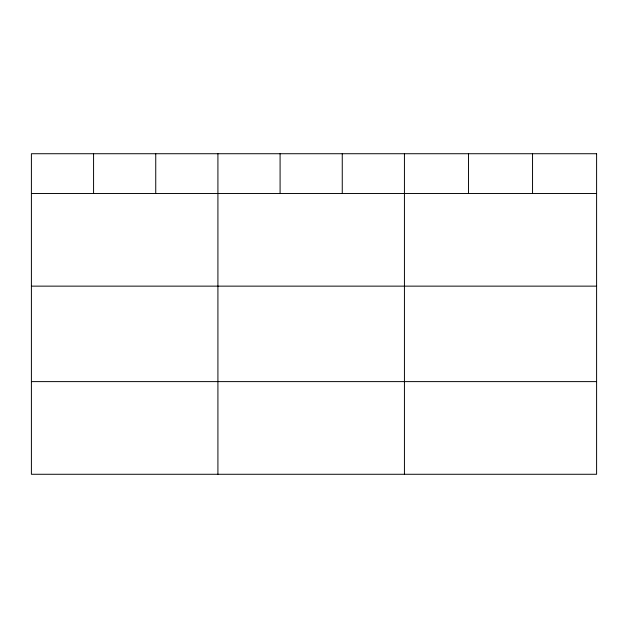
<?xml version="1.0" encoding="UTF-8"?>
<svg xmlns="http://www.w3.org/2000/svg" width="628" height="628" viewBox="0 0 628 628"><rect width="100%" height="100%" fill="white"/><g stroke="black" fill="none" stroke-linecap="round" stroke-linejoin="round"><path stroke-width="0.94" d="M31.4 193.479L596.6 193.479M31.4 286.14L596.6 286.14M31.4 381.612L596.6 381.612M532.544 153.727L532.544 193.479M468.488 153.727L468.488 193.479M404.432 153.727L404.432 474.273M342.26 153.727L342.26 193.479M280.088 153.727L280.088 193.479M217.916 153.727L217.916 474.273M155.744 153.727L155.744 193.479M93.572 153.727L93.572 193.479M596.6 153.727L31.4 153.727L31.4 474.273L596.6 474.273L596.6 153.727"/></g></svg>
